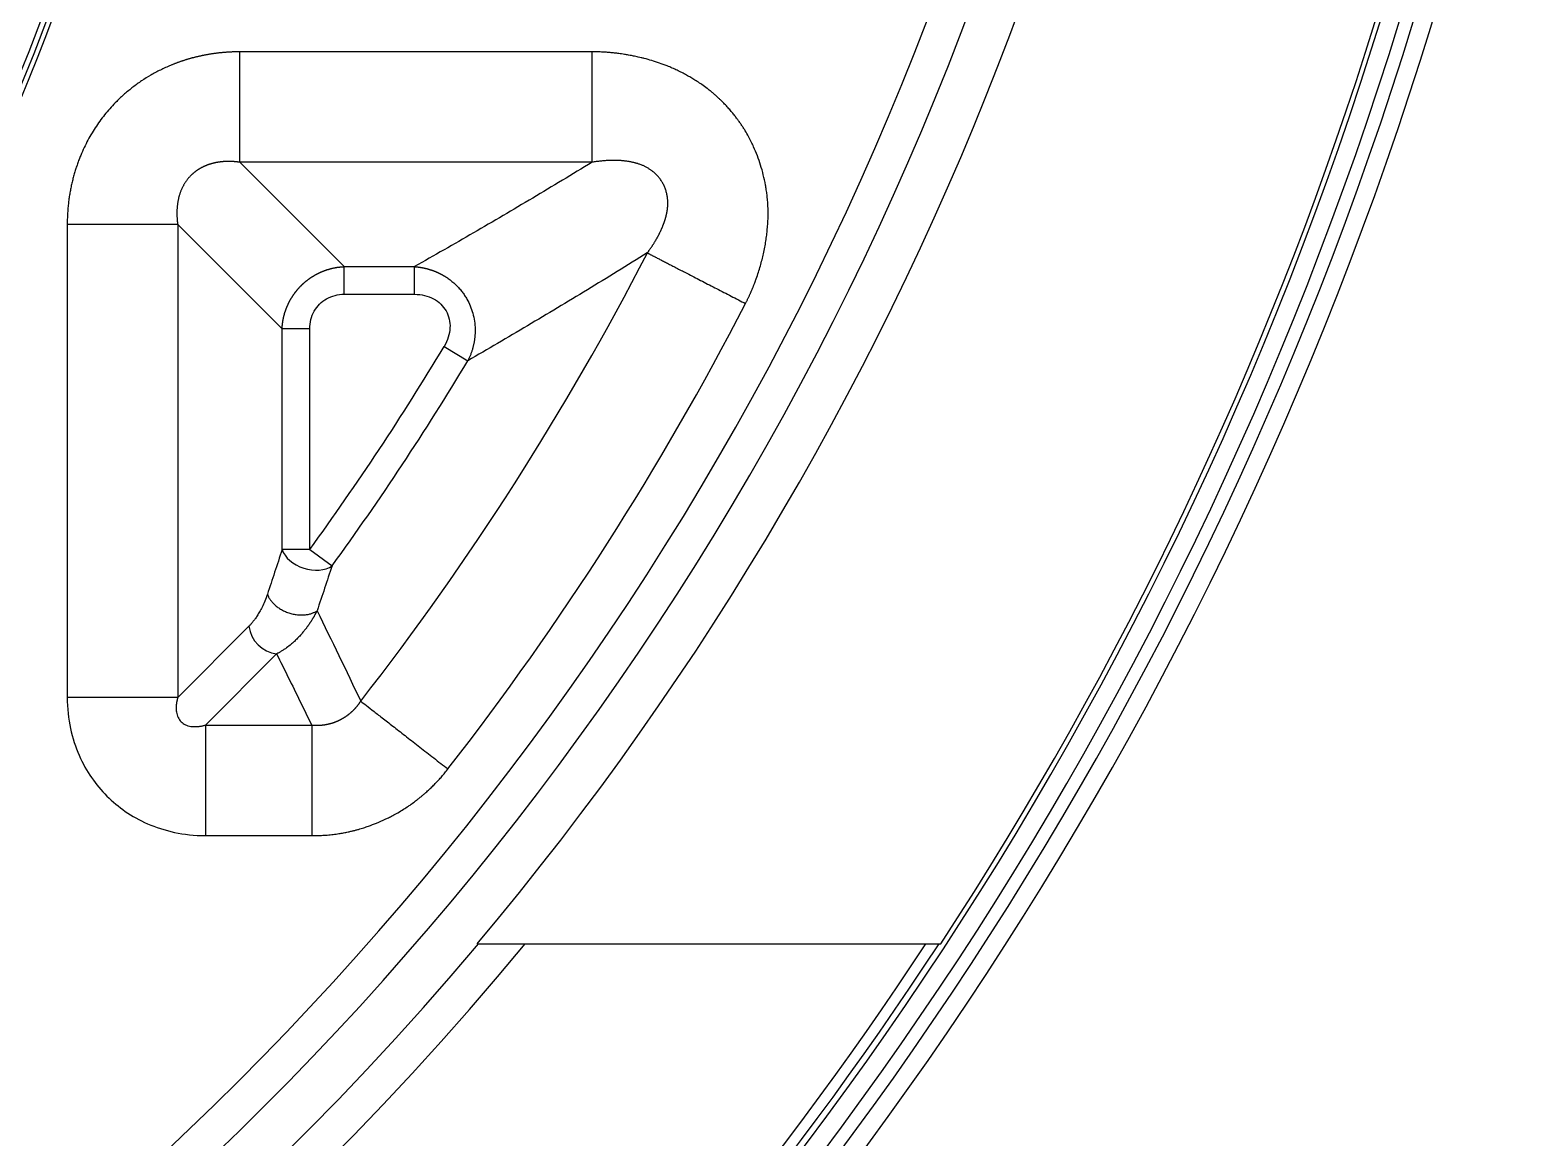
# Model space of a CAD drawing. Header units: millimetres. Extents: x -1286 to 291, y 5350 to 5880.
# Drawn here: x -165.36 to -123.88, y 5620.28 to 5650.78 of the extents above; entities that cross this region are included whole.
import ezdxf

# ---------------------------------------------------------------- set-up
doc = ezdxf.new("R2010")
doc.units = ezdxf.units.MM
doc.layers.add('粗实线层', color=7, linetype='Continuous', lineweight=35)

msp = doc.modelspace()

# ---------------------------------------------------------------- linework, layer by layer
at = {"layer": '粗实线层', "lineweight": 25}
for p, q in [((-149.888, 5650.181), (-159.584, 5650.181)), ((-149.888, 5647.14), (-159.584, 5647.14)), ((-156.711, 5644.267), (-159.584, 5647.14)), ((-164.335, 5645.429), (-164.335, 5632.407)), ((-158.422, 5642.556), (-161.295, 5645.429)), ((-161.295, 5645.429), (-161.295, 5632.407)), ((-156.711, 5644.267), (-154.776, 5644.267)), ((-156.711, 5643.507), (-154.776, 5643.507)), ((-158.422, 5636.479), (-158.422, 5642.556)), ((-157.661, 5636.479), (-157.661, 5642.556)), ((-153.961, 5642.067), (-153.309, 5641.676)), ((-157.661, 5636.479), (-158.422, 5636.479)), ((-157.661, 5636.479), (-157.047, 5636.032)), ((-159.333, 5634.369), (-161.295, 5632.407)), ((-158.572, 5633.609), (-160.534, 5631.647)), ((-161.295, 5632.407), (-164.335, 5632.407)), ((-160.534, 5631.647), (-160.534, 5628.606)), ((-160.534, 5631.647), (-157.606, 5631.647)), ((-160.534, 5628.606), (-157.606, 5628.606)), ((-153.056, 5625.625), (-140.293, 5625.625))]:
    msp.add_line(p, q, dxfattribs=at)
for centre, radius, start, end in [((-218.672, 5680.9), 85.795, 319.88928, 358.79836), ((-218.672, 5680.9), 83.513, 272.75328, 357.24672), ((-218.672, 5680.9), 84.503, 272.75328, 357.24672), ((-224.702, 5680.9), 100.897, 326.78139, 357.75795), ((-207.617, 5666.83), 45.53, 270, 0), ((-207.617, 5666.83), 43.61, 270, 0), ((-207.617, 5666.83), 44.801, 270, 0), ((-207.617, 5666.83), 43.788, 270, 0), ((-207.617, 5666.83), 45.381, 270, 0), ((-224.702, 5680.9), 102.402, 208.57791, 345.69153), ((-224.702, 5680.9), 101.899, 208.57791, 345.69153), ((-224.702, 5680.9), 101.532, 208.69087, 345.63866), ((-224.702, 5680.9), 101.03, 208.69087, 345.63866), ((-207.617, 5666.83), 45.675, 291.7141, 344.2755), ((-218.672, 5680.9), 79.102, 322.09774, 332.72082), ((-218.672, 5680.9), 82.142, 322.09776, 332.72081), ((-218.672, 5680.9), 75.468, 323.94255, 329.03251), ((-218.672, 5680.9), 76.229, 323.94255, 329.03252), ((-224.702, 5680.9), 100.859, 274.28586, 326.76736), ((-224.702, 5680.9), 100.558, 274.29872, 326.65489), ((-218.672, 5680.9), 85.826, 271.131, 319.90658), ((-218.672, 5680.9), 86.816, 271.131, 320.4543)]:
    msp.add_arc(centre, radius, start, end, dxfattribs=at)
for centre, major_axis, ratio, start_param, end_param in [((-157.661, 5636.479), (-0.765, 0.249), 0.668486, 0.453099, 2.688494), ((-158.572, 5634.369), (0.569, -0.569), 0.89907, 3.980088, 5.444691)]:
    msp.add_ellipse(centre, major_axis=major_axis, ratio=ratio, start_param=start_param, end_param=end_param, dxfattribs=at)
for points, knots in [([(-159.584, 5650.181), (-159.596, 5650.181), (-159.62, 5650.181), (-159.655, 5650.18), (-159.691, 5650.18), (-159.726, 5650.179), (-159.762, 5650.178), (-159.797, 5650.176), (-159.832, 5650.175), (-159.867, 5650.173), (-159.902, 5650.171), (-159.937, 5650.169), (-159.972, 5650.166), (-160.007, 5650.164), (-160.042, 5650.161), (-160.077, 5650.157), (-160.111, 5650.154), (-160.146, 5650.15), (-160.18, 5650.147), (-160.214, 5650.142), (-160.248, 5650.138), (-160.282, 5650.134), (-160.316, 5650.129), (-160.35, 5650.124), (-160.384, 5650.119), (-160.418, 5650.113), (-160.451, 5650.108), (-160.485, 5650.102), (-160.518, 5650.096), (-160.551, 5650.089), (-160.584, 5650.083), (-160.617, 5650.076), (-160.65, 5650.069), (-160.683, 5650.062), (-160.715, 5650.055), (-160.748, 5650.047), (-160.78, 5650.04), (-160.813, 5650.032), (-160.845, 5650.023), (-160.877, 5650.015), (-160.909, 5650.007), (-160.94, 5649.998), (-160.972, 5649.989), (-161.003, 5649.98), (-161.035, 5649.97), (-161.066, 5649.961), (-161.097, 5649.951), (-161.128, 5649.941), (-161.159, 5649.931), (-161.19, 5649.921), (-161.22, 5649.91), (-161.25, 5649.9), (-161.281, 5649.889), (-161.311, 5649.878), (-161.341, 5649.867), (-161.371, 5649.855), (-161.4, 5649.844), (-161.43, 5649.832), (-161.459, 5649.82), (-161.527, 5649.792), (-161.631, 5649.747), (-161.77, 5649.681), (-161.905, 5649.611), (-162.079, 5649.514), (-162.289, 5649.383), (-162.53, 5649.21), (-162.76, 5649.022), (-163.012, 5648.786), (-163.276, 5648.494), (-163.496, 5648.197), (-163.655, 5647.946), (-163.767, 5647.75), (-163.871, 5647.545), (-163.942, 5647.384), (-163.987, 5647.273), (-164.01, 5647.214), (-164.033, 5647.155), (-164.054, 5647.095), (-164.075, 5647.034), (-164.096, 5646.973), (-164.115, 5646.911), (-164.134, 5646.849), (-164.152, 5646.786), (-164.169, 5646.723), (-164.186, 5646.659), (-164.201, 5646.595), (-164.216, 5646.53), (-164.23, 5646.464), (-164.244, 5646.398), (-164.256, 5646.332), (-164.268, 5646.265), (-164.278, 5646.197), (-164.288, 5646.13), (-164.297, 5646.061), (-164.305, 5645.993), (-164.312, 5645.923), (-164.318, 5645.854), (-164.324, 5645.784), (-164.328, 5645.714), (-164.331, 5645.643), (-164.334, 5645.572), (-164.335, 5645.501), (-164.335, 5645.453), (-164.335, 5645.429)], [0, 0, 0, 0, 0.004758, 0.009508, 0.014248, 0.018979, 0.023701, 0.028413, 0.033116, 0.037811, 0.042496, 0.047171, 0.051838, 0.056495, 0.061143, 0.065782, 0.070412, 0.075033, 0.079645, 0.084248, 0.088842, 0.093427, 0.098002, 0.102568, 0.107124, 0.111671, 0.116209, 0.120737, 0.125255, 0.129764, 0.134263, 0.138752, 0.143232, 0.147702, 0.152162, 0.156613, 0.161054, 0.165485, 0.169906, 0.174318, 0.17872, 0.183112, 0.187495, 0.191868, 0.196231, 0.200585, 0.20493, 0.209265, 0.213591, 0.217907, 0.222214, 0.226512, 0.230801, 0.23508, 0.23935, 0.24361, 0.247861, 0.252102, 0.256333, 0.260555, 0.281308, 0.301817, 0.322082, 0.3421, 0.381591, 0.421116, 0.460653, 0.500185, 0.55923, 0.618196, 0.647794, 0.677935, 0.708623, 0.739851, 0.748228, 0.756649, 0.765112, 0.773616, 0.782162, 0.790751, 0.799381, 0.808054, 0.81677, 0.825529, 0.834332, 0.843177, 0.852066, 0.860999, 0.869974, 0.878993, 0.888053, 0.897157, 0.906301, 0.915487, 0.924714, 0.933981, 0.943289, 0.952638, 0.962028, 0.97146, 0.980932, 0.990446, 1, 1, 1, 1]), ([(-145.665, 5643.252), (-145.659, 5643.263), (-145.648, 5643.286), (-145.631, 5643.32), (-145.614, 5643.354), (-145.598, 5643.387), (-145.582, 5643.419), (-145.567, 5643.451), (-145.553, 5643.483), (-145.539, 5643.514), (-145.525, 5643.544), (-145.512, 5643.574), (-145.499, 5643.603), (-145.487, 5643.632), (-145.475, 5643.66), (-145.464, 5643.688), (-145.453, 5643.715), (-145.442, 5643.742), (-145.432, 5643.767), (-145.422, 5643.793), (-145.413, 5643.818), (-145.403, 5643.842), (-145.395, 5643.865), (-145.386, 5643.888), (-145.378, 5643.911), (-145.351, 5643.984), (-145.309, 5644.109), (-145.256, 5644.284), (-145.21, 5644.455), (-145.169, 5644.626), (-145.134, 5644.798), (-145.105, 5644.969), (-145.082, 5645.134), (-145.063, 5645.303), (-145.049, 5645.486), (-145.041, 5645.698), (-145.045, 5645.903), (-145.057, 5646.088), (-145.072, 5646.239), (-145.091, 5646.379), (-145.122, 5646.564), (-145.172, 5646.793), (-145.247, 5647.061), (-145.336, 5647.319), (-145.424, 5647.532), (-145.508, 5647.709), (-145.585, 5647.856), (-145.659, 5647.985), (-145.727, 5648.093), (-145.782, 5648.177), (-145.839, 5648.259), (-145.898, 5648.339), (-145.964, 5648.425), (-146.038, 5648.517), (-146.123, 5648.617), (-146.216, 5648.719), (-146.299, 5648.804), (-146.371, 5648.873), (-146.43, 5648.929), (-146.495, 5648.987), (-146.566, 5649.049), (-146.643, 5649.112), (-146.742, 5649.189), (-146.86, 5649.275), (-146.991, 5649.362), (-147.113, 5649.438), (-147.211, 5649.496), (-147.29, 5649.541), (-147.353, 5649.575), (-147.417, 5649.608), (-147.482, 5649.641), (-147.548, 5649.673), (-147.615, 5649.704), (-147.683, 5649.734), (-147.753, 5649.764), (-147.87, 5649.811), (-148.034, 5649.872), (-148.243, 5649.94), (-148.411, 5649.987), (-148.534, 5650.018), (-148.613, 5650.036), (-148.683, 5650.052), (-148.745, 5650.065), (-148.811, 5650.077), (-148.895, 5650.093), (-149.011, 5650.113), (-149.119, 5650.129), (-149.209, 5650.14), (-149.27, 5650.147), (-149.332, 5650.154), (-149.395, 5650.159), (-149.461, 5650.165), (-149.528, 5650.169), (-149.597, 5650.173), (-149.667, 5650.177), (-149.739, 5650.179), (-149.813, 5650.18), (-149.863, 5650.181), (-149.888, 5650.181)], [0, 0, 0, 0, 0.003904, 0.00774, 0.011507, 0.015207, 0.018838, 0.022401, 0.025896, 0.029322, 0.03268, 0.035969, 0.03919, 0.042342, 0.045426, 0.048441, 0.051387, 0.054264, 0.057072, 0.059811, 0.062481, 0.065082, 0.067614, 0.070076, 0.072469, 0.074793, 0.093833, 0.112263, 0.130084, 0.147298, 0.165432, 0.182929, 0.199778, 0.215974, 0.23407, 0.255388, 0.279966, 0.296121, 0.311357, 0.325666, 0.339044, 0.368088, 0.396181, 0.423326, 0.450427, 0.465749, 0.482481, 0.500619, 0.510796, 0.520924, 0.531003, 0.541032, 0.551011, 0.563594, 0.576813, 0.590665, 0.605145, 0.612718, 0.620912, 0.629727, 0.639162, 0.649216, 0.659888, 0.677167, 0.69303, 0.70748, 0.720519, 0.727679, 0.734896, 0.74217, 0.749501, 0.75689, 0.764336, 0.771839, 0.7794, 0.787017, 0.810042, 0.832236, 0.853609, 0.862588, 0.870702, 0.877955, 0.884348, 0.889883, 0.898225, 0.910091, 0.925468, 0.931416, 0.93753, 0.94381, 0.950256, 0.956867, 0.963644, 0.970586, 0.977692, 0.984964, 0.9924, 1, 1, 1, 1]), ([(-149.888, 5647.14), (-149.888, 5647.194), (-149.888, 5647.26), (-149.888, 5647.415), (-149.888, 5647.504), (-149.888, 5647.703), (-149.888, 5647.813), (-149.888, 5648.05), (-149.888, 5648.178), (-149.888, 5648.448), (-149.888, 5648.591), (-149.888, 5648.888), (-149.888, 5649.042), (-149.888, 5649.358), (-149.888, 5649.52), (-149.888, 5649.849), (-149.888, 5650.015), (-149.888, 5650.181)], [0, 0, 0, 0, 0.125, 0.125, 0.25, 0.25, 0.375, 0.375, 0.5, 0.5, 0.625, 0.625, 0.75, 0.75, 0.875, 0.875, 1, 1, 1, 1]), ([(-148.368, 5644.645), (-148.362, 5644.654), (-148.349, 5644.67), (-148.331, 5644.695), (-148.313, 5644.72), (-148.296, 5644.744), (-148.279, 5644.769), (-148.262, 5644.793), (-148.246, 5644.818), (-148.23, 5644.842), (-148.214, 5644.866), (-148.199, 5644.89), (-148.184, 5644.914), (-148.169, 5644.937), (-148.155, 5644.961), (-148.141, 5644.984), (-148.127, 5645.008), (-148.114, 5645.031), (-148.101, 5645.054), (-148.088, 5645.077), (-148.076, 5645.099), (-148.064, 5645.122), (-148.052, 5645.144), (-148.041, 5645.166), (-148.03, 5645.188), (-148.019, 5645.21), (-148.009, 5645.232), (-147.999, 5645.253), (-147.989, 5645.274), (-147.98, 5645.295), (-147.971, 5645.316), (-147.962, 5645.337), (-147.953, 5645.357), (-147.945, 5645.377), (-147.937, 5645.397), (-147.929, 5645.417), (-147.922, 5645.436), (-147.915, 5645.455), (-147.908, 5645.474), (-147.901, 5645.493), (-147.895, 5645.512), (-147.889, 5645.53), (-147.883, 5645.548), (-147.877, 5645.566), (-147.872, 5645.583), (-147.867, 5645.6), (-147.862, 5645.617), (-147.857, 5645.634), (-147.853, 5645.65), (-147.849, 5645.666), (-147.845, 5645.682), (-147.841, 5645.698), (-147.838, 5645.713), (-147.835, 5645.728), (-147.831, 5645.743), (-147.829, 5645.758), (-147.826, 5645.772), (-147.823, 5645.786), (-147.821, 5645.799), (-147.817, 5645.826), (-147.812, 5645.866), (-147.807, 5645.919), (-147.804, 5645.971), (-147.804, 5646.024), (-147.805, 5646.076), (-147.809, 5646.127), (-147.815, 5646.178), (-147.823, 5646.229), (-147.833, 5646.278), (-147.846, 5646.328), (-147.86, 5646.376), (-147.877, 5646.424), (-147.896, 5646.47), (-147.917, 5646.516), (-147.941, 5646.561), (-147.97, 5646.611), (-148.005, 5646.666), (-148.05, 5646.724), (-148.098, 5646.779), (-148.15, 5646.83), (-148.207, 5646.879), (-148.267, 5646.924), (-148.33, 5646.966), (-148.398, 5647.005), (-148.468, 5647.04), (-148.542, 5647.071), (-148.602, 5647.092), (-148.646, 5647.107), (-148.675, 5647.115), (-148.704, 5647.123), (-148.735, 5647.131), (-148.768, 5647.138), (-148.801, 5647.146), (-148.836, 5647.152), (-148.872, 5647.159), (-148.909, 5647.165), (-148.947, 5647.17), (-148.987, 5647.175), (-149.028, 5647.179), (-149.07, 5647.183), (-149.113, 5647.187), (-149.157, 5647.189), (-149.203, 5647.191), (-149.249, 5647.192), (-149.297, 5647.193), (-149.346, 5647.192), (-149.396, 5647.191), (-149.447, 5647.189), (-149.499, 5647.186), (-149.551, 5647.182), (-149.605, 5647.178), (-149.66, 5647.172), (-149.716, 5647.166), (-149.773, 5647.158), (-149.83, 5647.15), (-149.869, 5647.143), (-149.888, 5647.14)], [0, 0, 0, 0, 0.007634, 0.015195, 0.022684, 0.030099, 0.037441, 0.04471, 0.051904, 0.059025, 0.06607, 0.073042, 0.079938, 0.086759, 0.093504, 0.100174, 0.106767, 0.113285, 0.119726, 0.12609, 0.132377, 0.138586, 0.144719, 0.150773, 0.15675, 0.162648, 0.168468, 0.174209, 0.179871, 0.185455, 0.190959, 0.196384, 0.201729, 0.206994, 0.212179, 0.217284, 0.222309, 0.227254, 0.232117, 0.236901, 0.241603, 0.246224, 0.250765, 0.255224, 0.259602, 0.263899, 0.268114, 0.272248, 0.276301, 0.280273, 0.284162, 0.287971, 0.291698, 0.295344, 0.298909, 0.302393, 0.305795, 0.309117, 0.312358, 0.315518, 0.328017, 0.340324, 0.352453, 0.364419, 0.376237, 0.387922, 0.399489, 0.410954, 0.422334, 0.433644, 0.444901, 0.45612, 0.467319, 0.478512, 0.489716, 0.500947, 0.516947, 0.533013, 0.549202, 0.565571, 0.582175, 0.599066, 0.616295, 0.63391, 0.651955, 0.670473, 0.689504, 0.696194, 0.703174, 0.710445, 0.718009, 0.725864, 0.734012, 0.742451, 0.751183, 0.760205, 0.769518, 0.779121, 0.789012, 0.799191, 0.809657, 0.820407, 0.831442, 0.842759, 0.854356, 0.866234, 0.878388, 0.890819, 0.903525, 0.916503, 0.929752, 0.94327, 0.957056, 0.971107, 0.985422, 1, 1, 1, 1]), ([(-159.584, 5647.14), (-159.592, 5647.141), (-159.607, 5647.143), (-159.63, 5647.146), (-159.653, 5647.149), (-159.676, 5647.151), (-159.698, 5647.154), (-159.721, 5647.156), (-159.743, 5647.157), (-159.765, 5647.159), (-159.788, 5647.16), (-159.81, 5647.161), (-159.832, 5647.162), (-159.854, 5647.163), (-159.875, 5647.163), (-159.897, 5647.163), (-159.918, 5647.163), (-159.94, 5647.162), (-159.961, 5647.162), (-159.982, 5647.161), (-160.003, 5647.16), (-160.024, 5647.159), (-160.045, 5647.157), (-160.065, 5647.155), (-160.086, 5647.153), (-160.106, 5647.151), (-160.126, 5647.149), (-160.146, 5647.146), (-160.166, 5647.143), (-160.186, 5647.14), (-160.205, 5647.137), (-160.225, 5647.133), (-160.244, 5647.13), (-160.263, 5647.126), (-160.282, 5647.121), (-160.301, 5647.117), (-160.32, 5647.113), (-160.338, 5647.108), (-160.357, 5647.103), (-160.375, 5647.098), (-160.393, 5647.092), (-160.411, 5647.087), (-160.429, 5647.081), (-160.446, 5647.075), (-160.464, 5647.069), (-160.481, 5647.062), (-160.498, 5647.056), (-160.515, 5647.049), (-160.532, 5647.042), (-160.549, 5647.035), (-160.565, 5647.028), (-160.581, 5647.02), (-160.597, 5647.012), (-160.613, 5647.005), (-160.629, 5646.996), (-160.645, 5646.988), (-160.66, 5646.98), (-160.675, 5646.971), (-160.691, 5646.962), (-160.705, 5646.954), (-160.72, 5646.944), (-160.735, 5646.935), (-160.749, 5646.926), (-160.763, 5646.916), (-160.777, 5646.906), (-160.791, 5646.896), (-160.805, 5646.886), (-160.818, 5646.876), (-160.832, 5646.866), (-160.845, 5646.855), (-160.858, 5646.844), (-160.87, 5646.833), (-160.883, 5646.822), (-160.895, 5646.811), (-160.908, 5646.8), (-160.92, 5646.788), (-160.935, 5646.773), (-160.953, 5646.754), (-160.974, 5646.731), (-160.995, 5646.708), (-161.015, 5646.683), (-161.035, 5646.658), (-161.054, 5646.633), (-161.072, 5646.607), (-161.09, 5646.58), (-161.107, 5646.552), (-161.124, 5646.524), (-161.14, 5646.496), (-161.155, 5646.466), (-161.17, 5646.437), (-161.184, 5646.406), (-161.198, 5646.375), (-161.211, 5646.343), (-161.223, 5646.311), (-161.234, 5646.278), (-161.245, 5646.245), (-161.255, 5646.211), (-161.264, 5646.176), (-161.273, 5646.141), (-161.281, 5646.106), (-161.288, 5646.07), (-161.295, 5646.033), (-161.3, 5645.996), (-161.305, 5645.959), (-161.309, 5645.92), (-161.312, 5645.882), (-161.315, 5645.843), (-161.317, 5645.803), (-161.318, 5645.763), (-161.318, 5645.723), (-161.317, 5645.682), (-161.315, 5645.641), (-161.313, 5645.599), (-161.31, 5645.557), (-161.306, 5645.515), (-161.301, 5645.472), (-161.297, 5645.444), (-161.295, 5645.429)], [0, 0, 0, 0, 0.008385, 0.016713, 0.024984, 0.033198, 0.041356, 0.049457, 0.057503, 0.065493, 0.073428, 0.081308, 0.089133, 0.096905, 0.104623, 0.112287, 0.119899, 0.127457, 0.134964, 0.142419, 0.149823, 0.157175, 0.164477, 0.17173, 0.178932, 0.186085, 0.19319, 0.200247, 0.207255, 0.214217, 0.221132, 0.228001, 0.234824, 0.241602, 0.248335, 0.255025, 0.261671, 0.268274, 0.274835, 0.281355, 0.287833, 0.294271, 0.30067, 0.307029, 0.313351, 0.319634, 0.32588, 0.332091, 0.338265, 0.344405, 0.350511, 0.356583, 0.362623, 0.368631, 0.374608, 0.380555, 0.386473, 0.392362, 0.398224, 0.404058, 0.409867, 0.415651, 0.42141, 0.427147, 0.432861, 0.438553, 0.444225, 0.449878, 0.455511, 0.461128, 0.466727, 0.472311, 0.477881, 0.483436, 0.488979, 0.49451, 0.500031, 0.510389, 0.520787, 0.531232, 0.541731, 0.552291, 0.562917, 0.573615, 0.584393, 0.595256, 0.606209, 0.617259, 0.628412, 0.639671, 0.651044, 0.662534, 0.674147, 0.685887, 0.69776, 0.709769, 0.72192, 0.734215, 0.74666, 0.759258, 0.772013, 0.784928, 0.798008, 0.811254, 0.824672, 0.838262, 0.85203, 0.865977, 0.880106, 0.89442, 0.908922, 0.923613, 0.938497, 0.953576, 0.968851, 0.984325, 1, 1, 1, 1]), ([(-161.295, 5645.429), (-161.349, 5645.429), (-161.415, 5645.429), (-161.57, 5645.429), (-161.659, 5645.429), (-161.858, 5645.429), (-161.968, 5645.429), (-162.205, 5645.429), (-162.333, 5645.429), (-162.603, 5645.429), (-162.746, 5645.429), (-163.043, 5645.429), (-163.197, 5645.429), (-163.513, 5645.429), (-163.675, 5645.429), (-164.003, 5645.429), (-164.169, 5645.429), (-164.335, 5645.429)], [0, 0, 0, 0, 0.125, 0.125, 0.25, 0.25, 0.375, 0.375, 0.5, 0.5, 0.625, 0.625, 0.75, 0.75, 0.875, 0.875, 1, 1, 1, 1]), ([(-158.422, 5642.556), (-158.421, 5642.563), (-158.421, 5642.577), (-158.419, 5642.597), (-158.418, 5642.617), (-158.416, 5642.637), (-158.414, 5642.657), (-158.412, 5642.677), (-158.41, 5642.697), (-158.407, 5642.717), (-158.404, 5642.737), (-158.401, 5642.757), (-158.398, 5642.777), (-158.395, 5642.797), (-158.391, 5642.817), (-158.387, 5642.837), (-158.383, 5642.856), (-158.378, 5642.876), (-158.374, 5642.896), (-158.369, 5642.915), (-158.364, 5642.935), (-158.359, 5642.954), (-158.353, 5642.973), (-158.348, 5642.993), (-158.342, 5643.012), (-158.335, 5643.031), (-158.329, 5643.05), (-158.323, 5643.069), (-158.316, 5643.088), (-158.309, 5643.107), (-158.302, 5643.126), (-158.294, 5643.144), (-158.287, 5643.163), (-158.279, 5643.182), (-158.271, 5643.2), (-158.263, 5643.218), (-158.254, 5643.237), (-158.246, 5643.255), (-158.237, 5643.273), (-158.228, 5643.291), (-158.218, 5643.309), (-158.209, 5643.326), (-158.199, 5643.344), (-158.19, 5643.361), (-158.18, 5643.379), (-158.169, 5643.396), (-158.159, 5643.413), (-158.148, 5643.43), (-158.138, 5643.447), (-158.127, 5643.464), (-158.115, 5643.481), (-158.104, 5643.497), (-158.093, 5643.514), (-158.081, 5643.53), (-158.069, 5643.546), (-158.057, 5643.562), (-158.045, 5643.578), (-158.032, 5643.594), (-158.02, 5643.61), (-158.007, 5643.625), (-157.994, 5643.64), (-157.981, 5643.656), (-157.967, 5643.671), (-157.954, 5643.685), (-157.94, 5643.7), (-157.927, 5643.715), (-157.913, 5643.729), (-157.898, 5643.743), (-157.884, 5643.758), (-157.87, 5643.772), (-157.855, 5643.785), (-157.84, 5643.799), (-157.826, 5643.812), (-157.811, 5643.826), (-157.795, 5643.839), (-157.78, 5643.852), (-157.765, 5643.865), (-157.749, 5643.877), (-157.733, 5643.89), (-157.717, 5643.902), (-157.701, 5643.914), (-157.685, 5643.926), (-157.669, 5643.938), (-157.652, 5643.949), (-157.636, 5643.961), (-157.619, 5643.972), (-157.602, 5643.983), (-157.585, 5643.993), (-157.568, 5644.004), (-157.551, 5644.014), (-157.534, 5644.025), (-157.516, 5644.035), (-157.499, 5644.045), (-157.481, 5644.054), (-157.464, 5644.064), (-157.446, 5644.073), (-157.428, 5644.082), (-157.41, 5644.091), (-157.392, 5644.099), (-157.373, 5644.108), (-157.355, 5644.116), (-157.337, 5644.124), (-157.318, 5644.132), (-157.299, 5644.139), (-157.281, 5644.147), (-157.262, 5644.154), (-157.243, 5644.161), (-157.224, 5644.168), (-157.205, 5644.174), (-157.186, 5644.181), (-157.167, 5644.187), (-157.148, 5644.193), (-157.128, 5644.198), (-157.109, 5644.204), (-157.089, 5644.209), (-157.07, 5644.214), (-157.05, 5644.219), (-157.031, 5644.224), (-157.011, 5644.228), (-156.991, 5644.232), (-156.972, 5644.236), (-156.952, 5644.24), (-156.932, 5644.243), (-156.912, 5644.247), (-156.892, 5644.25), (-156.872, 5644.252), (-156.852, 5644.255), (-156.832, 5644.257), (-156.812, 5644.26), (-156.792, 5644.261), (-156.772, 5644.263), (-156.752, 5644.265), (-156.731, 5644.266), (-156.718, 5644.267), (-156.711, 5644.267)], [0, 0, 0, 0, 0.007653, 0.015303, 0.022949, 0.030592, 0.038232, 0.045867, 0.0535, 0.061129, 0.068756, 0.076379, 0.083998, 0.091615, 0.099229, 0.10684, 0.114448, 0.122053, 0.129655, 0.137255, 0.144852, 0.152446, 0.160038, 0.167627, 0.175214, 0.182799, 0.190381, 0.197961, 0.205538, 0.213114, 0.220687, 0.228258, 0.235827, 0.243395, 0.25096, 0.258524, 0.266086, 0.273646, 0.281204, 0.288761, 0.296316, 0.30387, 0.311422, 0.318973, 0.326523, 0.334071, 0.341619, 0.349165, 0.35671, 0.364253, 0.371796, 0.379338, 0.386879, 0.394419, 0.401959, 0.409498, 0.417036, 0.424573, 0.43211, 0.439647, 0.447183, 0.454719, 0.462254, 0.469789, 0.477324, 0.484859, 0.492394, 0.499929, 0.507464, 0.514999, 0.522534, 0.530069, 0.537604, 0.54514, 0.552676, 0.560213, 0.56775, 0.575288, 0.582826, 0.590365, 0.597904, 0.605445, 0.612986, 0.620528, 0.628071, 0.635615, 0.64316, 0.650706, 0.658254, 0.665802, 0.673352, 0.680903, 0.688456, 0.69601, 0.703565, 0.711122, 0.718681, 0.726242, 0.733804, 0.741368, 0.748933, 0.756501, 0.76407, 0.771642, 0.779216, 0.786792, 0.79437, 0.80195, 0.809532, 0.817117, 0.824704, 0.832294, 0.839886, 0.847481, 0.855078, 0.862678, 0.870281, 0.877887, 0.885495, 0.893106, 0.900721, 0.908338, 0.915958, 0.923582, 0.931208, 0.938838, 0.946471, 0.954108, 0.961748, 0.969391, 0.977038, 0.984688, 0.992342, 1, 1, 1, 1]), ([(-154.776, 5643.507), (-154.776, 5643.59), (-154.776, 5643.673), (-154.776, 5643.831), (-154.776, 5643.906), (-154.776, 5644.041), (-154.776, 5644.101), (-154.776, 5644.201), (-154.776, 5644.24), (-154.776, 5644.267)], [0, 0, 0, 0, 0.25, 0.25, 0.5, 0.5, 0.75, 0.75, 1, 1, 1, 1]), ([(-154.776, 5644.267), (-154.768, 5644.266), (-154.753, 5644.265), (-154.731, 5644.263), (-154.708, 5644.261), (-154.686, 5644.258), (-154.664, 5644.256), (-154.642, 5644.253), (-154.62, 5644.249), (-154.598, 5644.246), (-154.577, 5644.242), (-154.555, 5644.238), (-154.534, 5644.234), (-154.513, 5644.229), (-154.492, 5644.225), (-154.471, 5644.22), (-154.45, 5644.215), (-154.43, 5644.209), (-154.41, 5644.204), (-154.39, 5644.198), (-154.37, 5644.193), (-154.351, 5644.186), (-154.331, 5644.18), (-154.312, 5644.174), (-154.293, 5644.167), (-154.274, 5644.161), (-154.256, 5644.154), (-154.238, 5644.147), (-154.22, 5644.14), (-154.202, 5644.133), (-154.184, 5644.126), (-154.167, 5644.118), (-154.15, 5644.111), (-154.133, 5644.103), (-154.116, 5644.095), (-154.1, 5644.088), (-154.084, 5644.08), (-154.068, 5644.072), (-154.053, 5644.064), (-154.037, 5644.056), (-154.022, 5644.048), (-154.007, 5644.039), (-153.993, 5644.031), (-153.979, 5644.023), (-153.965, 5644.015), (-153.951, 5644.007), (-153.937, 5643.998), (-153.893, 5643.971), (-153.819, 5643.92), (-153.721, 5643.842), (-153.629, 5643.758), (-153.543, 5643.668), (-153.465, 5643.573), (-153.395, 5643.475), (-153.317, 5643.348), (-153.238, 5643.185), (-153.168, 5642.982), (-153.122, 5642.768), (-153.109, 5642.612), (-153.108, 5642.518), (-153.108, 5642.488), (-153.108, 5642.456), (-153.11, 5642.424), (-153.112, 5642.391), (-153.114, 5642.358), (-153.117, 5642.323), (-153.121, 5642.288), (-153.126, 5642.253), (-153.132, 5642.216), (-153.138, 5642.18), (-153.146, 5642.143), (-153.154, 5642.105), (-153.163, 5642.067), (-153.173, 5642.028), (-153.184, 5641.99), (-153.196, 5641.951), (-153.209, 5641.912), (-153.223, 5641.873), (-153.238, 5641.833), (-153.254, 5641.794), (-153.271, 5641.754), (-153.29, 5641.715), (-153.303, 5641.689), (-153.309, 5641.676)], [0, 0, 0, 0, 0.0065, 0.012974, 0.019422, 0.025842, 0.032233, 0.038594, 0.044924, 0.051222, 0.057486, 0.063717, 0.069913, 0.076072, 0.082194, 0.088278, 0.094322, 0.100326, 0.106289, 0.11221, 0.118088, 0.123922, 0.12971, 0.135453, 0.141148, 0.146796, 0.152395, 0.157945, 0.163444, 0.168893, 0.174289, 0.179632, 0.184922, 0.190157, 0.195337, 0.200461, 0.205529, 0.210539, 0.215492, 0.220386, 0.22522, 0.229995, 0.234709, 0.239362, 0.243954, 0.248483, 0.25295, 0.257353, 0.293005, 0.328452, 0.363619, 0.398431, 0.432821, 0.466722, 0.500077, 0.558716, 0.618951, 0.680432, 0.742768, 0.751182, 0.759834, 0.76872, 0.777835, 0.787176, 0.796738, 0.806517, 0.816506, 0.8267, 0.837095, 0.847684, 0.858461, 0.86942, 0.880554, 0.891857, 0.903322, 0.914942, 0.92671, 0.938618, 0.950658, 0.962825, 0.975109, 0.987503, 1, 1, 1, 1]), ([(-157.661, 5642.556), (-157.744, 5642.556), (-157.827, 5642.556), (-157.986, 5642.556), (-158.061, 5642.556), (-158.196, 5642.556), (-158.256, 5642.556), (-158.355, 5642.556), (-158.395, 5642.556), (-158.422, 5642.556)], [0, 0, 0, 0, 0.25, 0.25, 0.5, 0.5, 0.75, 0.75, 1, 1, 1, 1]), ([(-158.422, 5636.479), (-158.491, 5636.267), (-158.627, 5635.85), (-158.76, 5635.45), (-158.826, 5635.254)], [0, 0, 0, 0, 0.500003, 1, 1, 1, 1]), ([(-158.826, 5635.254), (-158.819, 5635.233), (-158.81, 5635.211), (-158.789, 5635.165), (-158.776, 5635.142), (-158.746, 5635.094), (-158.728, 5635.07), (-158.688, 5635.022), (-158.666, 5634.998), (-158.616, 5634.95), (-158.589, 5634.927), (-158.529, 5634.882), (-158.497, 5634.86), (-158.429, 5634.82), (-158.393, 5634.801), (-158.318, 5634.767), (-158.279, 5634.751), (-158.201, 5634.725), (-158.16, 5634.714), (-158.08, 5634.696), (-158.04, 5634.689), (-157.961, 5634.68), (-157.922, 5634.678), (-157.847, 5634.678), (-157.811, 5634.68), (-157.742, 5634.688), (-157.71, 5634.694), (-157.648, 5634.708), (-157.62, 5634.717), (-157.567, 5634.737), (-157.542, 5634.748), (-157.497, 5634.771), (-157.477, 5634.784), (-157.458, 5634.797)], [0, 0, 0, 0, 0.0625, 0.0625, 0.125, 0.125, 0.1875, 0.1875, 0.25, 0.25, 0.3125, 0.3125, 0.375, 0.375, 0.4375, 0.4375, 0.5, 0.5, 0.5625, 0.5625, 0.625, 0.625, 0.6875, 0.6875, 0.75, 0.75, 0.8125, 0.8125, 0.875, 0.875, 0.9375, 0.9375, 1, 1, 1, 1]), ([(-157.458, 5634.797), (-157.462, 5634.791), (-157.468, 5634.778), (-157.478, 5634.758), (-157.488, 5634.739), (-157.499, 5634.719), (-157.509, 5634.7), (-157.52, 5634.68), (-157.531, 5634.66), (-157.542, 5634.64), (-157.554, 5634.62), (-157.566, 5634.601), (-157.578, 5634.581), (-157.59, 5634.56), (-157.602, 5634.54), (-157.615, 5634.52), (-157.628, 5634.5), (-157.641, 5634.48), (-157.654, 5634.46), (-157.668, 5634.44), (-157.682, 5634.419), (-157.696, 5634.399), (-157.71, 5634.379), (-157.724, 5634.359), (-157.739, 5634.339), (-157.754, 5634.319), (-157.769, 5634.299), (-157.8, 5634.259), (-157.849, 5634.198), (-157.919, 5634.117), (-157.998, 5634.033), (-158.065, 5633.968), (-158.133, 5633.906), (-158.215, 5633.836), (-158.3, 5633.772), (-158.371, 5633.724), (-158.409, 5633.7), (-158.445, 5633.678), (-158.479, 5633.658), (-158.512, 5633.64), (-158.543, 5633.623), (-158.563, 5633.614), (-158.572, 5633.609)], [0, 0, 0, 0, 0.010916, 0.021969, 0.033161, 0.044491, 0.055959, 0.067566, 0.079312, 0.091196, 0.10322, 0.115382, 0.127684, 0.140124, 0.152704, 0.165422, 0.17828, 0.191276, 0.204411, 0.217685, 0.231097, 0.244647, 0.258336, 0.272162, 0.286127, 0.300228, 0.314467, 0.328842, 0.38618, 0.449553, 0.518934, 0.594267, 0.623145, 0.69285, 0.803038, 0.835867, 0.867125, 0.896815, 0.924942, 0.951511, 0.976529, 1, 1, 1, 1]), ([(-161.295, 5632.407), (-161.296, 5632.401), (-161.299, 5632.389), (-161.304, 5632.371), (-161.308, 5632.354), (-161.312, 5632.336), (-161.316, 5632.319), (-161.319, 5632.302), (-161.322, 5632.285), (-161.325, 5632.269), (-161.327, 5632.252), (-161.33, 5632.236), (-161.332, 5632.22), (-161.333, 5632.204), (-161.335, 5632.188), (-161.336, 5632.173), (-161.337, 5632.158), (-161.337, 5632.143), (-161.337, 5632.128), (-161.338, 5632.113), (-161.337, 5632.099), (-161.337, 5632.085), (-161.336, 5632.071), (-161.335, 5632.057), (-161.334, 5632.044), (-161.333, 5632.031), (-161.331, 5632.018), (-161.326, 5631.983), (-161.314, 5631.93), (-161.286, 5631.858), (-161.249, 5631.794), (-161.202, 5631.739), (-161.146, 5631.692), (-161.082, 5631.655), (-161.011, 5631.627), (-160.953, 5631.614), (-160.91, 5631.608), (-160.883, 5631.606), (-160.855, 5631.604), (-160.827, 5631.604), (-160.798, 5631.604), (-160.768, 5631.605), (-160.737, 5631.608), (-160.705, 5631.612), (-160.672, 5631.616), (-160.639, 5631.622), (-160.605, 5631.629), (-160.57, 5631.637), (-160.546, 5631.644), (-160.534, 5631.647)], [0, 0, 0, 0, 0.014594, 0.02895, 0.043071, 0.056956, 0.070607, 0.084024, 0.09721, 0.110164, 0.122888, 0.135384, 0.147652, 0.159694, 0.171511, 0.183106, 0.194479, 0.205633, 0.216568, 0.227288, 0.237794, 0.248088, 0.258173, 0.268051, 0.277725, 0.287198, 0.296472, 0.305552, 0.360065, 0.409741, 0.455942, 0.500354, 0.544726, 0.590898, 0.640542, 0.695011, 0.713321, 0.732425, 0.752346, 0.773103, 0.794716, 0.8172, 0.84057, 0.864837, 0.890013, 0.916109, 0.943134, 0.971095, 1, 1, 1, 1]), ([(-157.606, 5631.647), (-157.6, 5631.646), (-157.587, 5631.645), (-157.568, 5631.644), (-157.55, 5631.643), (-157.531, 5631.642), (-157.512, 5631.641), (-157.494, 5631.641), (-157.475, 5631.641), (-157.456, 5631.641), (-157.438, 5631.641), (-157.419, 5631.642), (-157.401, 5631.643), (-157.382, 5631.644), (-157.363, 5631.645), (-157.345, 5631.646), (-157.326, 5631.648), (-157.308, 5631.65), (-157.289, 5631.652), (-157.271, 5631.655), (-157.252, 5631.657), (-157.234, 5631.66), (-157.216, 5631.663), (-157.198, 5631.667), (-157.179, 5631.67), (-157.161, 5631.674), (-157.143, 5631.678), (-157.125, 5631.682), (-157.107, 5631.687), (-157.089, 5631.692), (-157.071, 5631.697), (-157.053, 5631.702), (-157.036, 5631.707), (-157.018, 5631.713), (-157.001, 5631.719), (-156.983, 5631.725), (-156.966, 5631.731), (-156.948, 5631.738), (-156.931, 5631.745), (-156.914, 5631.752), (-156.897, 5631.759), (-156.88, 5631.766), (-156.863, 5631.774), (-156.847, 5631.782), (-156.83, 5631.79), (-156.813, 5631.798), (-156.797, 5631.807), (-156.781, 5631.816), (-156.764, 5631.825), (-156.748, 5631.834), (-156.732, 5631.843), (-156.717, 5631.853), (-156.701, 5631.863), (-156.685, 5631.873), (-156.67, 5631.883), (-156.655, 5631.893), (-156.639, 5631.904), (-156.624, 5631.915), (-156.609, 5631.926), (-156.595, 5631.937), (-156.58, 5631.949), (-156.566, 5631.96), (-156.551, 5631.972), (-156.537, 5631.984), (-156.523, 5631.996), (-156.509, 5632.009), (-156.496, 5632.021), (-156.482, 5632.034), (-156.469, 5632.047), (-156.455, 5632.06), (-156.442, 5632.073), (-156.429, 5632.086), (-156.417, 5632.1), (-156.404, 5632.114), (-156.392, 5632.128), (-156.379, 5632.142), (-156.367, 5632.156), (-156.355, 5632.17), (-156.344, 5632.185), (-156.332, 5632.2), (-156.321, 5632.214), (-156.309, 5632.229), (-156.298, 5632.245), (-156.288, 5632.26), (-156.277, 5632.275), (-156.266, 5632.291), (-156.26, 5632.301), (-156.256, 5632.306)], [0, 0, 0, 0, 0.012089, 0.024154, 0.036196, 0.048214, 0.060209, 0.072183, 0.084136, 0.096068, 0.107981, 0.119874, 0.131749, 0.143606, 0.155446, 0.167269, 0.179076, 0.190868, 0.202645, 0.214408, 0.226157, 0.237893, 0.249617, 0.261329, 0.27303, 0.28472, 0.296401, 0.308072, 0.319734, 0.331387, 0.343033, 0.354672, 0.366304, 0.377931, 0.389551, 0.401167, 0.412778, 0.424386, 0.43599, 0.447592, 0.459191, 0.470789, 0.482385, 0.493981, 0.505577, 0.517174, 0.528771, 0.540371, 0.551972, 0.563576, 0.575184, 0.586795, 0.59841, 0.610031, 0.621657, 0.633288, 0.644927, 0.656572, 0.668225, 0.679887, 0.691557, 0.703237, 0.714926, 0.726626, 0.738337, 0.75006, 0.761795, 0.773543, 0.785304, 0.797079, 0.808869, 0.820674, 0.832495, 0.844332, 0.856187, 0.868059, 0.879949, 0.891858, 0.903787, 0.915736, 0.927706, 0.939698, 0.951711, 0.963748, 0.975807, 0.987891, 1, 1, 1, 1]), ([(-156.256, 5632.306), (-156.214, 5632.273), (-156.161, 5632.233), (-156.039, 5632.137), (-155.968, 5632.082), (-155.812, 5631.96), (-155.725, 5631.893), (-155.538, 5631.747), (-155.437, 5631.669), (-155.224, 5631.503), (-155.111, 5631.415), (-154.877, 5631.233), (-154.755, 5631.138), (-154.506, 5630.944), (-154.378, 5630.844), (-154.119, 5630.642), (-153.988, 5630.54), (-153.857, 5630.438)], [0, 0, 0, 0, 0.125, 0.125, 0.25, 0.25, 0.375, 0.375, 0.5, 0.5, 0.625, 0.625, 0.75, 0.75, 0.875, 0.875, 1, 1, 1, 1]), ([(-157.606, 5628.606), (-157.589, 5628.606), (-157.554, 5628.606), (-157.499, 5628.607), (-157.438, 5628.608), (-157.371, 5628.61), (-157.298, 5628.613), (-157.22, 5628.618), (-157.111, 5628.627), (-156.979, 5628.642), (-156.831, 5628.663), (-156.698, 5628.687), (-156.585, 5628.711), (-156.487, 5628.733), (-156.402, 5628.755), (-156.321, 5628.777), (-156.246, 5628.799), (-156.175, 5628.821), (-156.109, 5628.843), (-156.048, 5628.864), (-155.932, 5628.906), (-155.756, 5628.975), (-155.583, 5629.054), (-155.467, 5629.111), (-155.407, 5629.142), (-155.341, 5629.176), (-155.242, 5629.23), (-155.119, 5629.302), (-154.996, 5629.381), (-154.883, 5629.458), (-154.796, 5629.521), (-154.717, 5629.582), (-154.659, 5629.627), (-154.602, 5629.673), (-154.544, 5629.721), (-154.49, 5629.768), (-154.439, 5629.814), (-154.391, 5629.857), (-154.343, 5629.902), (-154.296, 5629.947), (-154.25, 5629.993), (-154.204, 5630.04), (-154.158, 5630.087), (-154.113, 5630.135), (-154.069, 5630.184), (-154.025, 5630.233), (-153.982, 5630.284), (-153.94, 5630.335), (-153.898, 5630.386), (-153.871, 5630.421), (-153.857, 5630.438)], [0, 0, 0, 0, 0.011456, 0.024259, 0.03841, 0.053911, 0.070764, 0.08897, 0.10853, 0.146558, 0.181153, 0.212303, 0.240001, 0.261488, 0.281882, 0.30118, 0.319382, 0.336489, 0.352499, 0.367413, 0.381232, 0.438153, 0.498642, 0.512835, 0.528465, 0.545534, 0.56404, 0.606947, 0.64418, 0.665772, 0.701692, 0.7184, 0.735306, 0.752412, 0.769717, 0.787221, 0.802218, 0.817246, 0.832307, 0.8474, 0.862524, 0.877678, 0.892863, 0.908079, 0.923324, 0.938599, 0.953904, 0.96924, 0.984605, 1, 1, 1, 1])]:
    msp.add_open_spline(points, degree=3, knots=knots, dxfattribs=at)
for points, weights in [([(-159.584, 5647.14), (-159.584, 5647.603), (-159.584, 5648.759), (-159.584, 5650.181)], [1.10245810282, 0.965841536613, 0.965847299304, 1.10247539089]), ([(-148.368, 5644.645), (-147.957, 5644.433), (-146.928, 5643.903), (-145.665, 5643.252)], [1.1024633721, 0.965844477103, 0.965845542641, 1.10246656872]), ([(-156.711, 5643.507), (-156.711, 5643.862), (-156.711, 5644.151), (-156.711, 5644.267)], [1.10245159129, 0.965843340653, 0.965849469846, 1.10246997887]), ([(-157.606, 5631.647), (-157.606, 5631.184), (-157.606, 5630.027), (-157.606, 5628.606)], [1.10246650153, 0.965843206162, 0.965844499503, 1.10247038155])]:
    msp.add_rational_spline(points, weights, degree=3, dxfattribs=at)
for points in [[(-149.888, 5647.14), (-150.434, 5646.807), (-151.524, 5646.151), (-153.152, 5645.194), (-154.235, 5644.573), (-154.776, 5644.267)], [(-148.368, 5644.645), (-148.919, 5644.302), (-150.02, 5643.624), (-151.666, 5642.636), (-152.762, 5641.993), (-153.309, 5641.676)], [(-157.661, 5642.556), (-157.661, 5642.645), (-157.64, 5642.813), (-157.546, 5643.046), (-157.397, 5643.242), (-157.201, 5643.391), (-156.968, 5643.485), (-156.799, 5643.507), (-156.711, 5643.507)], [(-154.776, 5643.507), (-154.678, 5643.507), (-154.493, 5643.484), (-154.245, 5643.39), (-154.045, 5643.243), (-153.898, 5643.053), (-153.811, 5642.829), (-153.788, 5642.582), (-153.835, 5642.321), (-153.91, 5642.152), (-153.961, 5642.067)], [(-157.047, 5636.032), (-157.182, 5635.62), (-157.319, 5635.208), (-157.458, 5634.797)], [(-158.826, 5635.254), (-158.85, 5635.182), (-158.9, 5635.052), (-158.973, 5634.892), (-159.043, 5634.76), (-159.109, 5634.651), (-159.17, 5634.561), (-159.228, 5634.485), (-159.282, 5634.421), (-159.316, 5634.385), (-159.333, 5634.369)], [(-157.458, 5634.797), (-157.059, 5633.978), (-156.658, 5633.148), (-156.256, 5632.306)], [(-158.572, 5633.609), (-158.465, 5633.393), (-158.251, 5632.96), (-157.929, 5632.306), (-157.714, 5631.867), (-157.606, 5631.647)], [(-164.335, 5632.407), (-164.335, 5632.105), (-164.272, 5631.54), (-164.025, 5630.793), (-163.678, 5630.182), (-163.257, 5629.68), (-162.755, 5629.261), (-162.146, 5628.915), (-161.401, 5628.67), (-160.836, 5628.606), (-160.534, 5628.606)]]:
    msp.add_open_spline(points, degree=3, dxfattribs=at)

doc.saveas('drawing.dxf')
